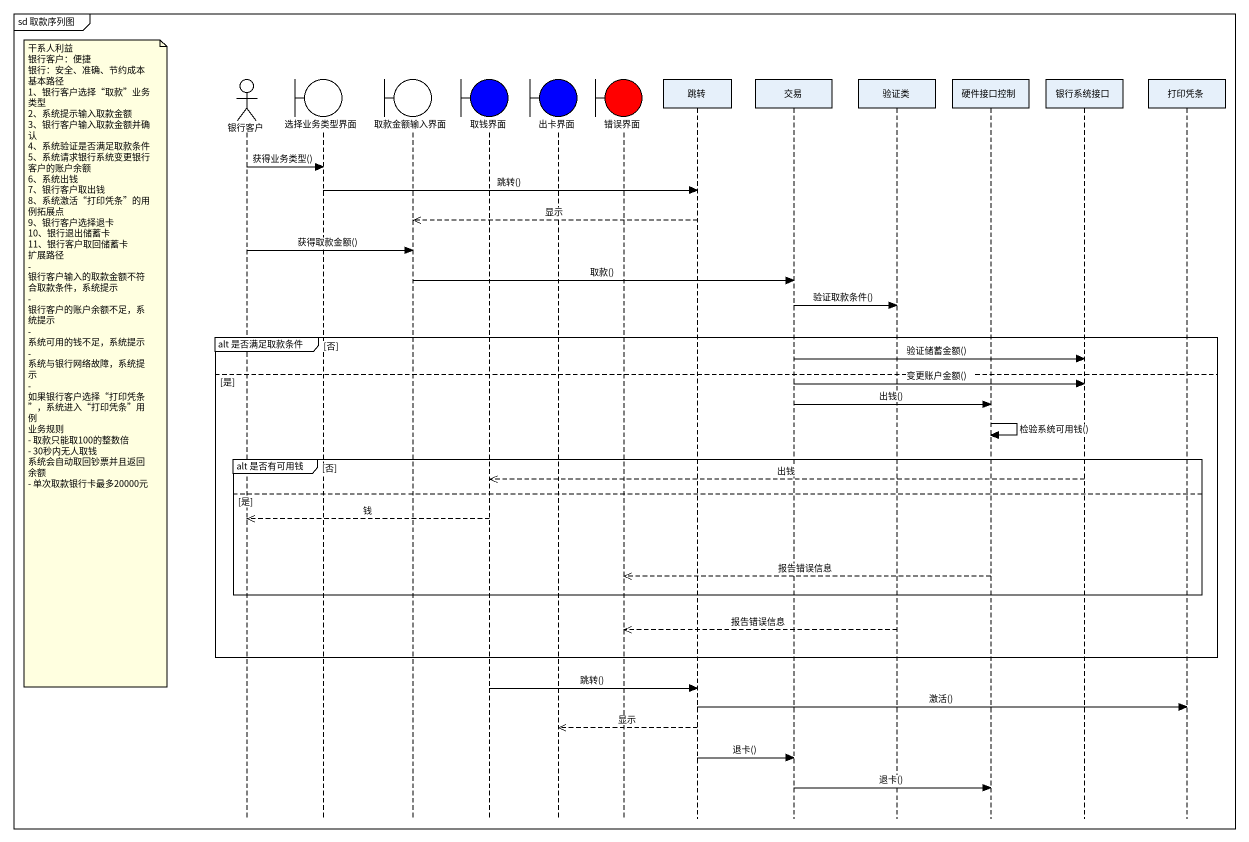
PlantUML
@startuml
mainframe sd 取款序列图
hide footbox
actor 银行客户
boundary 选择业务类型界面
boundary 取款金额输入界面
boundary 取钱界面 #0000FF
boundary 出卡界面 #0000FF
boundary 错误界面 #FF0000
participant 跳转
participant 交易
participant 验证类
participant 硬件接口控制
participant 银行系统接口
participant 打印凭条

银行客户 -> 选择业务类型界面 : 获得业务类型()
选择业务类型界面 -> 跳转 : 跳转()
跳转 -->> 取款金额输入界面 : 显示
银行客户 -> 取款金额输入界面 : 获得取款金额()
取款金额输入界面 -> 交易 : 取款()
交易 -> 验证类 : 验证取款条件()
group alt 是否满足取款条件 [否]
  交易 -> 银行系统接口 : 验证储蓄金额()
  note left of 银行客户
    干系人利益
    银行客户：便捷
    银行：安全、准确、节约成本
    基本路径
    1、银行客户选择“取款”业务类型
    2、系统提示输入取款金额
    3、银行客户输入取款金额并确认
    4、系统验证是否满足取款条件
    5、系统请求银行系统变更银行客户的账户余额
    6、系统出钱
    7、银行客户取出钱
    8、系统激活“打印凭条”的用例拓展点
    9、银行客户选择退卡
    10、银行退出储蓄卡
    11、银行客户取回储蓄卡
    扩展路径
    - 银行客户输入的取款金额不符合取款条件，系统提示
    - 银行客户的账户余额不足，系统提示
    - 系统可用的钱不足，系统提示
    - 系统与银行网络故障，系统提示
    - 如果银行客户选择“打印凭条”，系统进入“打印凭条”用例
    业务规则
    - 取款只能取100的整数倍
    - 30秒内无人取钱 系统会自动取回钞票并且返回余额
    - 单次取款银行卡最多20000元
  end note
else 是
  交易 -> 银行系统接口 : 变更账户金额()
  交易 -> 硬件接口控制 : 出钱()
  硬件接口控制 -> 硬件接口控制 : 检验系统可用钱()
  group alt 是否有可用钱 [否]
    银行系统接口 -->> 取钱界面 : 出钱
  else 是
    取钱界面 -->> 银行客户 : 钱
    硬件接口控制 -->> 错误界面 : 报告错误信息
  end
  验证类 -->> 错误界面 : 报告错误信息
end
取钱界面 -> 跳转 : 跳转()
跳转 -> 打印凭条 : 激活()
跳转 -->> 出卡界面 : 显示
跳转 -> 交易 : 退卡()
交易 -> 硬件接口控制 : 退卡()
@enduml
